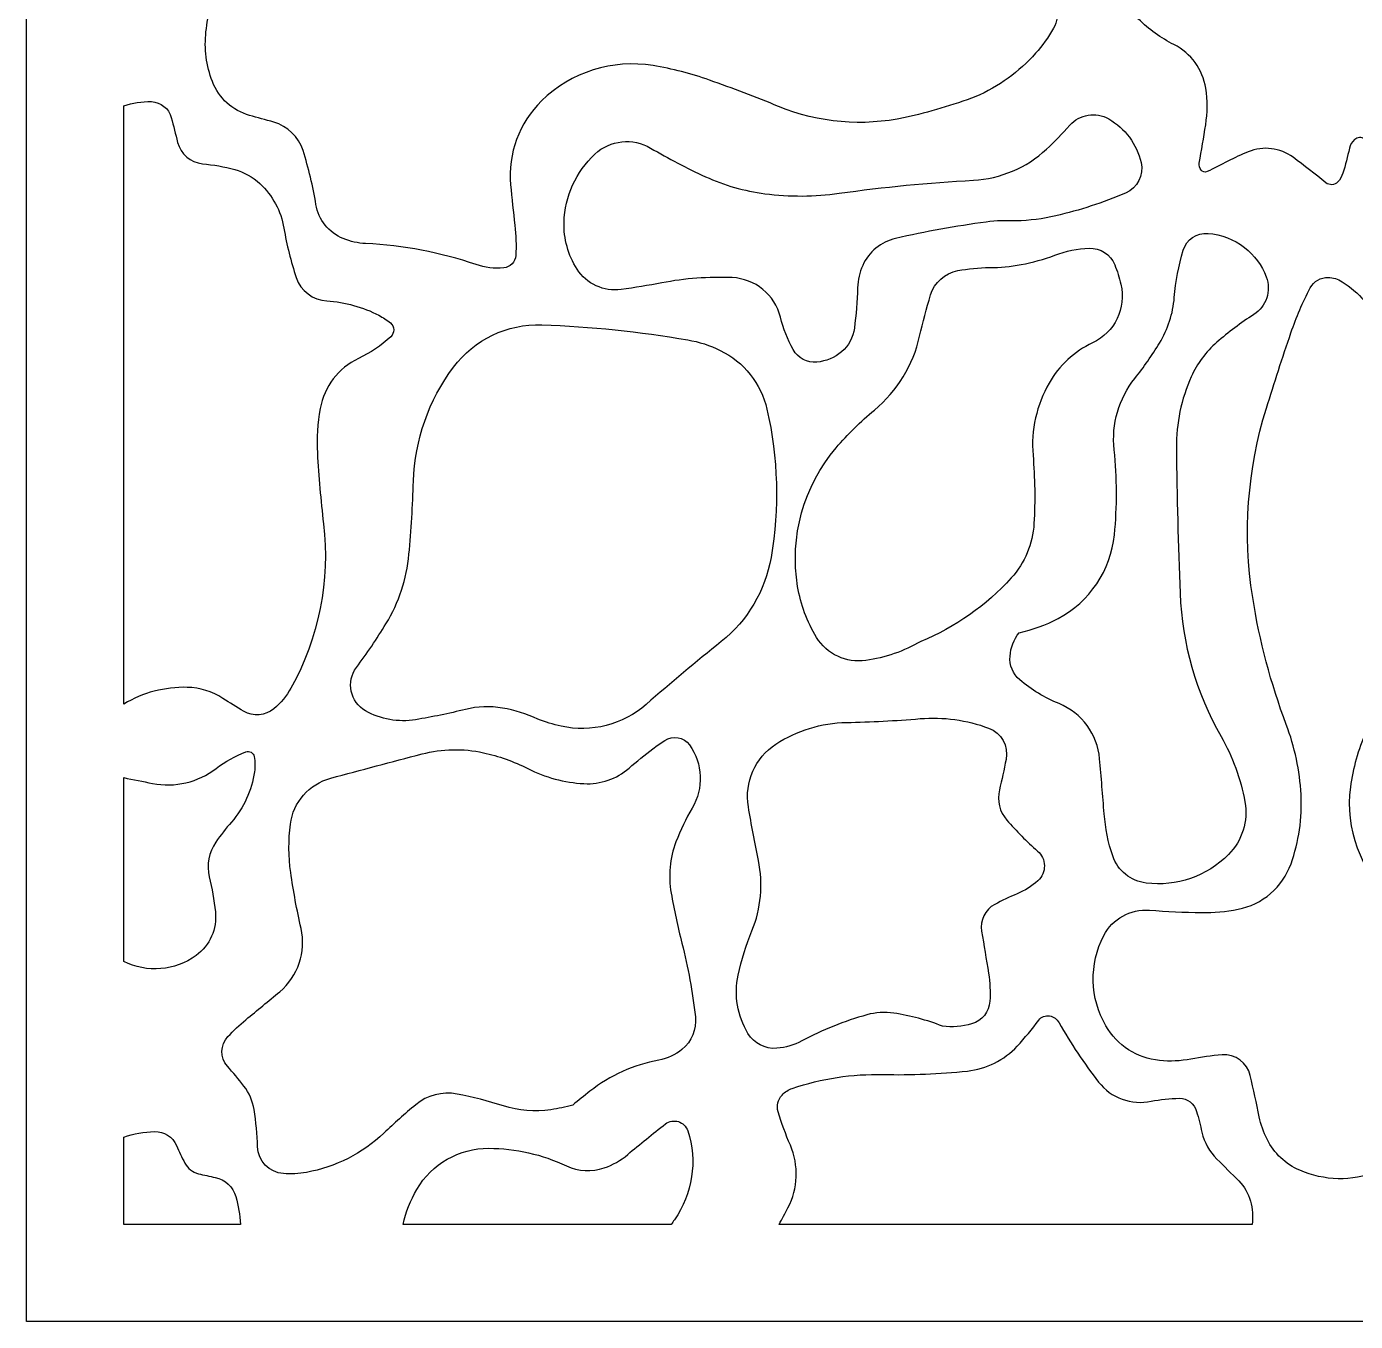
# Model space of a CAD drawing. Header units: centimetres. Extents: x -13.3 to -1.5, y 2.9 to 9.
# Drawn here: x -13.328 to -10.194, y 2.889 to 5.945 of the extents above; entities that cross this region are included whole.
import ezdxf

# ---------------------------------------------------------------- set-up
doc = ezdxf.new("R2010")
doc.units = ezdxf.units.CM
doc.header["$MEASUREMENT"] = 0
doc.layers.add('layer 1', color=7, linetype='Continuous')

msp = doc.modelspace()

# ---------------------------------------------------------------- linework, layer by layer
at = {"layer": 'layer 1', "color": 250}
for points, knots in [([(-1.49953, 2.88948), (-1.49953, 2.88948), (-1.49953, 9.00077), (-1.49953, 9.00077), (-1.49953, 9.00077), (-1.49953, 9.00077), (-13.32779, 9.00077), (-13.32779, 9.00077), (-13.32779, 9.00077), (-13.32779, 9.00077), (-13.32779, 2.88948), (-13.32779, 2.88948), (-13.32779, 2.88948), (-13.32779, 2.88948), (-1.49953, 2.88948), (-1.49953, 2.88948)], [0, 0, 0, 0, 0.2, 0.2, 0.2, 0.2, 0.4, 0.4, 0.4, 0.4, 0.6, 0.6, 0.6, 0.6, 1, 1, 1, 1]), ([(-11.08914, 5.77974), (-11.03516, 5.80316), (-10.98696, 5.83808), (-10.94788, 5.88209), (-10.94788, 5.88209), (-10.9318, 5.90017), (-10.9177, 5.91991), (-10.90582, 5.94099), (-10.90582, 5.94099), (-10.88803, 5.97256), (-10.8944, 6.0122), (-10.92123, 6.03656), (-10.92123, 6.03656), (-10.95981, 6.0716), (-11.00372, 6.10024), (-11.05134, 6.1214), (-11.05134, 6.1214), (-11.10802, 6.14659), (-11.16204, 6.1774), (-11.21258, 6.21336), (-11.21258, 6.21336), (-11.26059, 6.24751), (-11.32104, 6.2591), (-11.37827, 6.24508), (-11.37827, 6.24508), (-11.43305, 6.23168), (-11.48619, 6.21225), (-11.5367, 6.18716), (-11.5367, 6.18716), (-11.54937, 6.18087), (-11.56207, 6.17464), (-11.5748, 6.16847), (-11.5748, 6.16847), (-11.69521, 6.11012), (-11.82954, 6.08638), (-11.96265, 6.09987), (-11.96265, 6.09987), (-12.01087, 6.10476), (-12.05831, 6.11556), (-12.10389, 6.132), (-12.10389, 6.132), (-12.15456, 6.15026), (-12.18655, 6.20045), (-12.18181, 6.2541), (-12.18181, 6.2541), (-12.17696, 6.30855), (-12.17115, 6.36292), (-12.16438, 6.41716), (-12.16438, 6.41716), (-12.1614, 6.44095), (-12.16906, 6.46482), (-12.18532, 6.48243), (-12.18532, 6.48243), (-12.19885, 6.49705), (-12.21703, 6.50651), (-12.23678, 6.50917), (-12.23678, 6.50917), (-12.29128, 6.51653), (-12.34658, 6.50402), (-12.39259, 6.47389), (-12.39259, 6.47389), (-12.41391, 6.45993), (-12.44092, 6.45785), (-12.46413, 6.46835), (-12.46413, 6.46835), (-12.48594, 6.47823), (-12.50723, 6.4892), (-12.52791, 6.50124), (-12.52791, 6.50124), (-12.53936, 6.50789), (-12.55327, 6.50877), (-12.56546, 6.5036), (-12.56546, 6.5036), (-12.57765, 6.49843), (-12.58667, 6.48792), (-12.58985, 6.47506), (-12.58985, 6.47506), (-12.60003, 6.43415), (-12.61123, 6.39348), (-12.62342, 6.35312), (-12.62342, 6.35312), (-12.64157, 6.29306), (-12.68301, 6.24272), (-12.73844, 6.21334), (-12.73844, 6.21334), (-12.80318, 6.17902), (-12.85266, 6.12172), (-12.87715, 6.05267), (-12.87715, 6.05267), (-12.89089, 6.01393), (-12.90012, 5.97375), (-12.90465, 5.9329), (-12.90465, 5.9329), (-12.90908, 5.89304), (-12.90391, 5.85272), (-12.88955, 5.81527), (-12.88955, 5.81527), (-12.87459, 5.77625), (-12.84202, 5.74667), (-12.80174, 5.73555), (-12.80174, 5.73555), (-12.7828, 5.73032), (-12.76388, 5.72499), (-12.74499, 5.71956), (-12.74499, 5.71956), (-12.71215, 5.71013), (-12.68618, 5.68488), (-12.67577, 5.65233), (-12.67577, 5.65233), (-12.66251, 5.61081), (-12.65232, 5.56835), (-12.64529, 5.52533), (-12.64529, 5.52533), (-12.63936, 5.48905), (-12.61499, 5.45852), (-12.58091, 5.44474), (-12.58091, 5.44474), (-12.56407, 5.43792), (-12.54621, 5.43398), (-12.52806, 5.4331), (-12.52806, 5.4331), (-12.43932, 5.4288), (-12.35159, 5.41208), (-12.26748, 5.38346), (-12.26748, 5.38346), (-12.24653, 5.37633), (-12.22433, 5.37366), (-12.20228, 5.37563), (-12.20228, 5.37563), (-12.18701, 5.37699), (-12.17504, 5.38928), (-12.17411, 5.40459), (-12.17411, 5.40459), (-12.17264, 5.42851), (-12.1733, 5.4525), (-12.17609, 5.47631), (-12.17609, 5.47631), (-12.1798, 5.508), (-12.18311, 5.53974), (-12.18602, 5.57152), (-12.18602, 5.57152), (-12.19278, 5.64526), (-12.16595, 5.71816), (-12.11304, 5.76997), (-12.11304, 5.76997), (-12.04366, 5.83791), (-11.94597, 5.86871), (-11.85015, 5.85293), (-11.85015, 5.85293), (-11.80485, 5.84546), (-11.76029, 5.83402), (-11.71699, 5.81874), (-11.71699, 5.81874), (-11.66219, 5.79936), (-11.60786, 5.77863), (-11.55409, 5.75657), (-11.55409, 5.75657), (-11.45952, 5.71778), (-11.35543, 5.70871), (-11.25558, 5.73059), (-11.25558, 5.73059), (-11.199, 5.74299), (-11.14339, 5.75941), (-11.08915, 5.77974), (-11.08915, 5.77974), (-11.08915, 5.77974), (-11.08914, 5.77974), (-11.08914, 5.77974)], [0, 0, 0, 0, 0.0232558, 0.0232558, 0.0232558, 0.0232558, 0.0465116, 0.0465116, 0.0465116, 0.0465116, 0.0697674, 0.0697674, 0.0697674, 0.0697674, 0.0930233, 0.0930233, 0.0930233, 0.0930233, 0.1162791, 0.1162791, 0.1162791, 0.1162791, 0.1395349, 0.1395349, 0.1395349, 0.1395349, 0.1627907, 0.1627907, 0.1627907, 0.1627907, 0.1860465, 0.1860465, 0.1860465, 0.1860465, 0.2093023, 0.2093023, 0.2093023, 0.2093023, 0.2325581, 0.2325581, 0.2325581, 0.2325581, 0.255814, 0.255814, 0.255814, 0.255814, 0.2790698, 0.2790698, 0.2790698, 0.2790698, 0.3023256, 0.3023256, 0.3023256, 0.3023256, 0.3255814, 0.3255814, 0.3255814, 0.3255814, 0.3488372, 0.3488372, 0.3488372, 0.3488372, 0.372093, 0.372093, 0.372093, 0.372093, 0.3953488, 0.3953488, 0.3953488, 0.3953488, 0.4186047, 0.4186047, 0.4186047, 0.4186047, 0.4418605, 0.4418605, 0.4418605, 0.4418605, 0.4651163, 0.4651163, 0.4651163, 0.4651163, 0.4883721, 0.4883721, 0.4883721, 0.4883721, 0.5116279, 0.5116279, 0.5116279, 0.5116279, 0.5348837, 0.5348837, 0.5348837, 0.5348837, 0.5581395, 0.5581395, 0.5581395, 0.5581395, 0.5813953, 0.5813953, 0.5813953, 0.5813953, 0.6046512, 0.6046512, 0.6046512, 0.6046512, 0.627907, 0.627907, 0.627907, 0.627907, 0.6511628, 0.6511628, 0.6511628, 0.6511628, 0.6744186, 0.6744186, 0.6744186, 0.6744186, 0.6976744, 0.6976744, 0.6976744, 0.6976744, 0.7209302, 0.7209302, 0.7209302, 0.7209302, 0.744186, 0.744186, 0.744186, 0.744186, 0.7674419, 0.7674419, 0.7674419, 0.7674419, 0.7906977, 0.7906977, 0.7906977, 0.7906977, 0.8139535, 0.8139535, 0.8139535, 0.8139535, 0.8372093, 0.8372093, 0.8372093, 0.8372093, 0.8604651, 0.8604651, 0.8604651, 0.8604651, 0.8837209, 0.8837209, 0.8837209, 0.8837209, 0.9069767, 0.9069767, 0.9069767, 0.9069767, 0.9302326, 0.9302326, 0.9302326, 0.9302326, 0.9534884, 0.9534884, 0.9534884, 0.9534884, 1, 1, 1, 1]), ([(-9.8036, 5.99027), (-9.80466, 6.00452), (-9.80799, 6.0185), (-9.81348, 6.03169), (-9.81348, 6.03169), (-9.81925, 6.04555), (-9.83128, 6.05582), (-9.84588, 6.05932), (-9.84588, 6.05932), (-9.85731, 6.06206), (-9.86892, 6.06394), (-9.88063, 6.06492), (-9.88063, 6.06492), (-9.90608, 6.06705), (-9.92759, 6.08473), (-9.93464, 6.10929), (-9.93464, 6.10929), (-9.94366, 6.14076), (-9.94733, 6.17354), (-9.9455, 6.20624), (-9.9455, 6.20624), (-9.94416, 6.23014), (-9.94206, 6.254), (-9.9392, 6.27777), (-9.9392, 6.27777), (-9.93459, 6.31633), (-9.9556, 6.35338), (-9.9911, 6.36914), (-9.9911, 6.36914), (-10.01409, 6.37935), (-10.041, 6.37364), (-10.05784, 6.35496), (-10.05784, 6.35496), (-10.06847, 6.34318), (-10.07884, 6.33116), (-10.08896, 6.31894), (-10.08896, 6.31894), (-10.10618, 6.29808), (-10.13707, 6.29513), (-10.15798, 6.31229), (-10.15798, 6.31229), (-10.18617, 6.33545), (-10.21905, 6.35218), (-10.25435, 6.36133), (-10.25435, 6.36133), (-10.26597, 6.36433), (-10.2783, 6.36252), (-10.28855, 6.35629), (-10.28855, 6.35629), (-10.2988, 6.35007), (-10.30609, 6.34002), (-10.30878, 6.32833), (-10.30878, 6.32833), (-10.31187, 6.31498), (-10.3199, 6.30327), (-10.33125, 6.29557), (-10.33125, 6.29557), (-10.34148, 6.28868), (-10.3547, 6.28795), (-10.36563, 6.29369), (-10.36563, 6.29369), (-10.40195, 6.31272), (-10.43869, 6.33093), (-10.47583, 6.34829), (-10.47583, 6.34829), (-10.48764, 6.3538), (-10.50124, 6.35398), (-10.51319, 6.34879), (-10.51319, 6.34879), (-10.52514, 6.34359), (-10.53427, 6.33359), (-10.53829, 6.3212), (-10.53829, 6.3212), (-10.55045, 6.28384), (-10.56002, 6.24569), (-10.56692, 6.20701), (-10.56692, 6.20701), (-10.56867, 6.19718), (-10.57042, 6.18736), (-10.57215, 6.17753), (-10.57215, 6.17753), (-10.58082, 6.12838), (-10.60759, 6.08423), (-10.64714, 6.05378), (-10.64714, 6.05378), (-10.6669, 6.03856), (-10.68605, 6.02256), (-10.70452, 6.0058), (-10.70452, 6.0058), (-10.71055, 6.00033), (-10.71405, 5.99264), (-10.71423, 5.98451), (-10.71423, 5.98451), (-10.7144, 5.97637), (-10.71125, 5.96856), (-10.70546, 5.96284), (-10.70546, 5.96284), (-10.68083, 5.93847), (-10.65253, 5.91813), (-10.62157, 5.90257), (-10.62157, 5.90257), (-10.58139, 5.88237), (-10.55345, 5.84394), (-10.54659, 5.79951), (-10.54659, 5.79951), (-10.54217, 5.77088), (-10.54223, 5.74173), (-10.54675, 5.71311), (-10.54675, 5.71311), (-10.55151, 5.68307), (-10.55653, 5.65307), (-10.56183, 5.62312), (-10.56183, 5.62312), (-10.56287, 5.61723), (-10.5614, 5.61118), (-10.55777, 5.60642), (-10.55777, 5.60642), (-10.55444, 5.60207), (-10.54856, 5.6006), (-10.54358, 5.60288), (-10.54358, 5.60288), (-10.52695, 5.6105), (-10.51054, 5.61861), (-10.49438, 5.62719), (-10.49438, 5.62719), (-10.4787, 5.63551), (-10.46262, 5.64305), (-10.44619, 5.64976), (-10.44619, 5.64976), (-10.41112, 5.6641), (-10.37108, 5.65906), (-10.34062, 5.63654), (-10.34062, 5.63654), (-10.3144, 5.61714), (-10.28863, 5.59714), (-10.26332, 5.57658), (-10.26332, 5.57658), (-10.25494, 5.56978), (-10.24275, 5.57056), (-10.23533, 5.5784), (-10.23533, 5.5784), (-10.22979, 5.58423), (-10.22567, 5.59125), (-10.22328, 5.59893), (-10.22328, 5.59893), (-10.21721, 5.61843), (-10.21202, 5.63818), (-10.2077, 5.65814), (-10.2077, 5.65814), (-10.20598, 5.66606), (-10.20173, 5.67322), (-10.1956, 5.67853), (-10.1956, 5.67853), (-10.1889, 5.68435), (-10.17904, 5.68472), (-10.1719, 5.67945), (-10.1719, 5.67945), (-10.15303, 5.66551), (-10.13556, 5.64975), (-10.11973, 5.63243), (-10.11973, 5.63243), (-10.08306, 5.59233), (-10.02164, 5.58751), (-9.97926, 5.62153), (-9.97926, 5.62153), (-9.95594, 5.64023), (-9.94657, 5.67135), (-9.95573, 5.69981), (-9.95573, 5.69981), (-9.97251, 5.75195), (-9.96716, 5.80874), (-9.94096, 5.85685), (-9.94096, 5.85685), (-9.92624, 5.88388), (-9.89721, 5.89999), (-9.86648, 5.89822), (-9.86648, 5.89822), (-9.8356, 5.89644), (-9.8085, 5.91853), (-9.80409, 5.94915), (-9.80409, 5.94915), (-9.80212, 5.96278), (-9.80196, 5.9766), (-9.8036, 5.99027)], [0, 0, 0, 0, 0.0212766, 0.0212766, 0.0212766, 0.0212766, 0.0425532, 0.0425532, 0.0425532, 0.0425532, 0.0638298, 0.0638298, 0.0638298, 0.0638298, 0.0851064, 0.0851064, 0.0851064, 0.0851064, 0.106383, 0.106383, 0.106383, 0.106383, 0.1276596, 0.1276596, 0.1276596, 0.1276596, 0.1489362, 0.1489362, 0.1489362, 0.1489362, 0.1702128, 0.1702128, 0.1702128, 0.1702128, 0.1914894, 0.1914894, 0.1914894, 0.1914894, 0.212766, 0.212766, 0.212766, 0.212766, 0.2340426, 0.2340426, 0.2340426, 0.2340426, 0.2553191, 0.2553191, 0.2553191, 0.2553191, 0.2765957, 0.2765957, 0.2765957, 0.2765957, 0.2978723, 0.2978723, 0.2978723, 0.2978723, 0.3191489, 0.3191489, 0.3191489, 0.3191489, 0.3404255, 0.3404255, 0.3404255, 0.3404255, 0.3617021, 0.3617021, 0.3617021, 0.3617021, 0.3829787, 0.3829787, 0.3829787, 0.3829787, 0.4042553, 0.4042553, 0.4042553, 0.4042553, 0.4255319, 0.4255319, 0.4255319, 0.4255319, 0.4468085, 0.4468085, 0.4468085, 0.4468085, 0.4680851, 0.4680851, 0.4680851, 0.4680851, 0.4893617, 0.4893617, 0.4893617, 0.4893617, 0.5106383, 0.5106383, 0.5106383, 0.5106383, 0.5319149, 0.5319149, 0.5319149, 0.5319149, 0.5531915, 0.5531915, 0.5531915, 0.5531915, 0.5744681, 0.5744681, 0.5744681, 0.5744681, 0.5957447, 0.5957447, 0.5957447, 0.5957447, 0.6170213, 0.6170213, 0.6170213, 0.6170213, 0.6382979, 0.6382979, 0.6382979, 0.6382979, 0.6595745, 0.6595745, 0.6595745, 0.6595745, 0.6808511, 0.6808511, 0.6808511, 0.6808511, 0.7021277, 0.7021277, 0.7021277, 0.7021277, 0.7234043, 0.7234043, 0.7234043, 0.7234043, 0.7446809, 0.7446809, 0.7446809, 0.7446809, 0.7659574, 0.7659574, 0.7659574, 0.7659574, 0.787234, 0.787234, 0.787234, 0.787234, 0.8085106, 0.8085106, 0.8085106, 0.8085106, 0.8297872, 0.8297872, 0.8297872, 0.8297872, 0.8510638, 0.8510638, 0.8510638, 0.8510638, 0.8723404, 0.8723404, 0.8723404, 0.8723404, 0.893617, 0.893617, 0.893617, 0.893617, 0.9148936, 0.9148936, 0.9148936, 0.9148936, 0.9361702, 0.9361702, 0.9361702, 0.9361702, 0.9574468, 0.9574468, 0.9574468, 0.9574468, 1, 1, 1, 1]), ([(-13.09865, 5.7577), (-13.09865, 5.7577), (-13.09865, 4.34642), (-13.09865, 4.34642), (-13.09865, 4.34642), (-13.05343, 4.37342), (-13.00147, 4.38708), (-12.94881, 4.38582), (-12.94881, 4.38582), (-12.91888, 4.38511), (-12.88972, 4.37607), (-12.86463, 4.35972), (-12.86463, 4.35972), (-12.84857, 4.34926), (-12.83231, 4.33914), (-12.81584, 4.32935), (-12.81584, 4.32935), (-12.79315, 4.31586), (-12.76444, 4.31825), (-12.74432, 4.33534), (-12.74432, 4.33534), (-12.72811, 4.34909), (-12.7145, 4.36564), (-12.70415, 4.38421), (-12.70415, 4.38421), (-12.63834, 4.50218), (-12.61149, 4.63785), (-12.62744, 4.77198), (-12.62744, 4.77198), (-12.63403, 4.82741), (-12.63883, 4.88304), (-12.64182, 4.93877), (-12.64182, 4.93877), (-12.64372, 4.97393), (-12.64152, 5.00921), (-12.63527, 5.04387), (-12.63527, 5.04387), (-12.62596, 5.09546), (-12.59228, 5.13942), (-12.54491, 5.16188), (-12.54491, 5.16188), (-12.51711, 5.17506), (-12.49147, 5.19235), (-12.46885, 5.2132), (-12.46885, 5.2132), (-12.46427, 5.21743), (-12.46173, 5.22343), (-12.4619, 5.22966), (-12.4619, 5.22966), (-12.46206, 5.23589), (-12.46489, 5.24173), (-12.46969, 5.2457), (-12.46969, 5.2457), (-12.47805, 5.25265), (-12.48713, 5.25868), (-12.49677, 5.2637), (-12.49677, 5.2637), (-12.53486, 5.2835), (-12.57667, 5.29507), (-12.61951, 5.29764), (-12.61951, 5.29764), (-12.65255, 5.29962), (-12.6811, 5.32147), (-12.69169, 5.35282), (-12.69169, 5.35282), (-12.7045, 5.39078), (-12.71424, 5.42972), (-12.7208, 5.46924), (-12.7208, 5.46924), (-12.72752, 5.50981), (-12.74759, 5.54696), (-12.77784, 5.57482), (-12.77784, 5.57482), (-12.79464, 5.59031), (-12.8149, 5.60154), (-12.83694, 5.6076), (-12.83694, 5.6076), (-12.86181, 5.6144), (-12.88723, 5.61903), (-12.9129, 5.6214), (-12.9129, 5.6214), (-12.94113, 5.62401), (-12.96462, 5.64423), (-12.97145, 5.67174), (-12.97145, 5.67174), (-12.97629, 5.69127), (-12.98126, 5.71075), (-12.98638, 5.73021), (-12.98638, 5.73021), (-12.99206, 5.7518), (-13.01118, 5.76711), (-13.03349, 5.7679), (-13.03349, 5.7679), (-13.05567, 5.7687), (-13.07778, 5.76523), (-13.09865, 5.7577)], [0, 0, 0, 0, 0.04, 0.04, 0.04, 0.04, 0.08, 0.08, 0.08, 0.08, 0.12, 0.12, 0.12, 0.12, 0.16, 0.16, 0.16, 0.16, 0.2, 0.2, 0.2, 0.2, 0.24, 0.24, 0.24, 0.24, 0.28, 0.28, 0.28, 0.28, 0.32, 0.32, 0.32, 0.32, 0.36, 0.36, 0.36, 0.36, 0.4, 0.4, 0.4, 0.4, 0.44, 0.44, 0.44, 0.44, 0.48, 0.48, 0.48, 0.48, 0.52, 0.52, 0.52, 0.52, 0.56, 0.56, 0.56, 0.56, 0.6, 0.6, 0.6, 0.6, 0.64, 0.64, 0.64, 0.64, 0.68, 0.68, 0.68, 0.68, 0.72, 0.72, 0.72, 0.72, 0.76, 0.76, 0.76, 0.76, 0.8, 0.8, 0.8, 0.8, 0.84, 0.84, 0.84, 0.84, 0.88, 0.88, 0.88, 0.88, 0.92, 0.92, 0.92, 0.92, 1, 1, 1, 1]), ([(-10.99374, 5.48641), (-10.96221, 5.48729), (-10.93086, 5.49134), (-10.90014, 5.4985), (-10.90014, 5.4985), (-10.84394, 5.51159), (-10.78898, 5.52951), (-10.73587, 5.55207), (-10.73587, 5.55207), (-10.70763, 5.56408), (-10.69211, 5.5946), (-10.6991, 5.62448), (-10.6991, 5.62448), (-10.70923, 5.66784), (-10.73686, 5.70503), (-10.77547, 5.72722), (-10.77547, 5.72722), (-10.80581, 5.74465), (-10.84419, 5.73835), (-10.86731, 5.71209), (-10.86731, 5.71209), (-10.88472, 5.69234), (-10.90311, 5.67347), (-10.92239, 5.65555), (-10.92239, 5.65555), (-10.96946, 5.61184), (-11.0304, 5.58601), (-11.09455, 5.58258), (-11.09455, 5.58258), (-11.2005, 5.5769), (-11.30613, 5.5666), (-11.41118, 5.5517), (-11.41118, 5.5517), (-11.46921, 5.54347), (-11.5281, 5.54312), (-11.58622, 5.55068), (-11.58622, 5.55068), (-11.63473, 5.55695), (-11.68203, 5.57049), (-11.7265, 5.59083), (-11.7265, 5.59083), (-11.77076, 5.61108), (-11.81394, 5.63362), (-11.85584, 5.65838), (-11.85584, 5.65838), (-11.89796, 5.68324), (-11.95135, 5.67752), (-11.98718, 5.64423), (-11.98718, 5.64423), (-12.03205, 5.60257), (-12.05831, 5.5447), (-12.0601, 5.4835), (-12.0601, 5.4835), (-12.06124, 5.44437), (-12.05057, 5.40582), (-12.02948, 5.37283), (-12.02948, 5.37283), (-12.00709, 5.33784), (-11.96649, 5.31899), (-11.92531, 5.32453), (-11.92531, 5.32453), (-11.8932, 5.32885), (-11.86123, 5.33409), (-11.82942, 5.34025), (-11.82942, 5.34025), (-11.77491, 5.35082), (-11.71933, 5.35499), (-11.66385, 5.35266), (-11.66385, 5.35266), (-11.60931, 5.35039), (-11.56283, 5.31226), (-11.54985, 5.25924), (-11.54985, 5.25924), (-11.54331, 5.23249), (-11.5332, 5.20673), (-11.51979, 5.18267), (-11.51979, 5.18267), (-11.50861, 5.1626), (-11.48665, 5.15103), (-11.46377, 5.1532), (-11.46377, 5.1532), (-11.44226, 5.15523), (-11.42191, 5.16383), (-11.40547, 5.17786), (-11.40547, 5.17786), (-11.38896, 5.19195), (-11.37825, 5.21163), (-11.37541, 5.23314), (-11.37541, 5.23314), (-11.37121, 5.26492), (-11.36862, 5.29689), (-11.36765, 5.32894), (-11.36765, 5.32894), (-11.36711, 5.34712), (-11.363, 5.36502), (-11.35558, 5.38163), (-11.35558, 5.38163), (-11.34126, 5.41374), (-11.31262, 5.43726), (-11.27835, 5.44509), (-11.27835, 5.44509), (-11.20764, 5.46126), (-11.13622, 5.47418), (-11.06433, 5.48383), (-11.06433, 5.48383), (-11.04094, 5.48696), (-11.0173, 5.48783), (-10.99374, 5.48641)], [0, 0, 0, 0, 0.0357143, 0.0357143, 0.0357143, 0.0357143, 0.0714286, 0.0714286, 0.0714286, 0.0714286, 0.1071429, 0.1071429, 0.1071429, 0.1071429, 0.1428571, 0.1428571, 0.1428571, 0.1428571, 0.1785714, 0.1785714, 0.1785714, 0.1785714, 0.2142857, 0.2142857, 0.2142857, 0.2142857, 0.25, 0.25, 0.25, 0.25, 0.2857143, 0.2857143, 0.2857143, 0.2857143, 0.3214286, 0.3214286, 0.3214286, 0.3214286, 0.3571429, 0.3571429, 0.3571429, 0.3571429, 0.3928571, 0.3928571, 0.3928571, 0.3928571, 0.4285714, 0.4285714, 0.4285714, 0.4285714, 0.4642857, 0.4642857, 0.4642857, 0.4642857, 0.5, 0.5, 0.5, 0.5, 0.5357143, 0.5357143, 0.5357143, 0.5357143, 0.5714286, 0.5714286, 0.5714286, 0.5714286, 0.6071429, 0.6071429, 0.6071429, 0.6071429, 0.6428571, 0.6428571, 0.6428571, 0.6428571, 0.6785714, 0.6785714, 0.6785714, 0.6785714, 0.7142857, 0.7142857, 0.7142857, 0.7142857, 0.75, 0.75, 0.75, 0.75, 0.7857143, 0.7857143, 0.7857143, 0.7857143, 0.8214286, 0.8214286, 0.8214286, 0.8214286, 0.8571429, 0.8571429, 0.8571429, 0.8571429, 0.8928571, 0.8928571, 0.8928571, 0.8928571, 0.9285714, 0.9285714, 0.9285714, 0.9285714, 1, 1, 1, 1]), ([(-10.98682, 4.51483), (-10.99916, 4.49866), (-11.00661, 4.4793), (-11.00829, 4.45903), (-11.00829, 4.45903), (-11.01003, 4.438), (-11.00153, 4.41744), (-10.98545, 4.40378), (-10.98545, 4.40378), (-10.95768, 4.38017), (-10.92635, 4.36113), (-10.89261, 4.34734), (-10.89261, 4.34734), (-10.83884, 4.32539), (-10.80185, 4.27514), (-10.79681, 4.21728), (-10.79681, 4.21728), (-10.79304, 4.1739), (-10.78948, 4.1305), (-10.78614, 4.08709), (-10.78614, 4.08709), (-10.78355, 4.05331), (-10.77676, 4.01999), (-10.76594, 3.98789), (-10.76594, 3.98789), (-10.75424, 3.95324), (-10.72375, 3.92838), (-10.68745, 3.92395), (-10.68745, 3.92395), (-10.61567, 3.91518), (-10.5439, 3.94002), (-10.49295, 3.99134), (-10.49295, 3.99134), (-10.46054, 4.02398), (-10.44612, 4.07035), (-10.45434, 4.11561), (-10.45434, 4.11561), (-10.4642, 4.16987), (-10.48318, 4.22205), (-10.5105, 4.26996), (-10.5105, 4.26996), (-10.56938, 4.37319), (-10.60253, 4.48912), (-10.60716, 4.60786), (-10.60716, 4.60786), (-10.61161, 4.72213), (-10.61448, 4.83645), (-10.61578, 4.95079), (-10.61578, 4.95079), (-10.61644, 5.00863), (-10.60448, 5.06594), (-10.58074, 5.1187), (-10.58074, 5.1187), (-10.56675, 5.1498), (-10.54623, 5.17753), (-10.52058, 5.20001), (-10.52058, 5.20001), (-10.4932, 5.22402), (-10.46403, 5.24594), (-10.43335, 5.26555), (-10.43335, 5.26555), (-10.4037, 5.28451), (-10.39137, 5.3216), (-10.40381, 5.35452), (-10.40381, 5.35452), (-10.41413, 5.38186), (-10.43181, 5.4058), (-10.45489, 5.42371), (-10.45489, 5.42371), (-10.4798, 5.44307), (-10.50982, 5.45471), (-10.54128, 5.45716), (-10.54128, 5.45716), (-10.56773, 5.45921), (-10.59202, 5.44262), (-10.59968, 5.41721), (-10.59968, 5.41721), (-10.61063, 5.381), (-10.61768, 5.34372), (-10.62073, 5.30601), (-10.62073, 5.30601), (-10.62381, 5.2679), (-10.63575, 5.23102), (-10.65561, 5.19835), (-10.65561, 5.19835), (-10.67325, 5.16932), (-10.69268, 5.14142), (-10.71381, 5.11482), (-10.71381, 5.11482), (-10.75155, 5.06727), (-10.76909, 5.00683), (-10.76264, 4.94647), (-10.76264, 4.94647), (-10.75551, 4.8798), (-10.75531, 4.81256), (-10.76202, 4.74584), (-10.76202, 4.74584), (-10.77045, 4.66194), (-10.8204, 4.58778), (-10.89494, 4.54835), (-10.89494, 4.54835), (-10.92389, 4.53303), (-10.95481, 4.52175), (-10.98682, 4.51483)], [0, 0, 0, 0, 0.037037, 0.037037, 0.037037, 0.037037, 0.0740741, 0.0740741, 0.0740741, 0.0740741, 0.1111111, 0.1111111, 0.1111111, 0.1111111, 0.1481481, 0.1481481, 0.1481481, 0.1481481, 0.1851852, 0.1851852, 0.1851852, 0.1851852, 0.2222222, 0.2222222, 0.2222222, 0.2222222, 0.2592593, 0.2592593, 0.2592593, 0.2592593, 0.2962963, 0.2962963, 0.2962963, 0.2962963, 0.3333333, 0.3333333, 0.3333333, 0.3333333, 0.3703704, 0.3703704, 0.3703704, 0.3703704, 0.4074074, 0.4074074, 0.4074074, 0.4074074, 0.4444444, 0.4444444, 0.4444444, 0.4444444, 0.4814815, 0.4814815, 0.4814815, 0.4814815, 0.5185185, 0.5185185, 0.5185185, 0.5185185, 0.5555556, 0.5555556, 0.5555556, 0.5555556, 0.5925926, 0.5925926, 0.5925926, 0.5925926, 0.6296296, 0.6296296, 0.6296296, 0.6296296, 0.6666667, 0.6666667, 0.6666667, 0.6666667, 0.7037037, 0.7037037, 0.7037037, 0.7037037, 0.7407407, 0.7407407, 0.7407407, 0.7407407, 0.7777778, 0.7777778, 0.7777778, 0.7777778, 0.8148148, 0.8148148, 0.8148148, 0.8148148, 0.8518519, 0.8518519, 0.8518519, 0.8518519, 0.8888889, 0.8888889, 0.8888889, 0.8888889, 0.9259259, 0.9259259, 0.9259259, 0.9259259, 1, 1, 1, 1]), ([(-11.21854, 4.49405), (-11.13733, 4.5277), (-11.06458, 4.57886), (-11.00548, 4.64393), (-11.00548, 4.64393), (-10.97333, 4.67933), (-10.95435, 4.72468), (-10.95174, 4.77242), (-10.95174, 4.77242), (-10.9488, 4.8261), (-10.94955, 4.87992), (-10.954, 4.9335), (-10.954, 4.9335), (-10.95893, 4.99286), (-10.94566, 5.05234), (-10.91601, 5.10399), (-10.91601, 5.10399), (-10.89231, 5.14527), (-10.85653, 5.17833), (-10.81352, 5.19871), (-10.81352, 5.19871), (-10.76152, 5.22338), (-10.73375, 5.28087), (-10.74685, 5.33692), (-10.74685, 5.33692), (-10.75053, 5.35269), (-10.7554, 5.36816), (-10.76141, 5.3832), (-10.76141, 5.3832), (-10.77117, 5.40763), (-10.79525, 5.42322), (-10.82154, 5.42212), (-10.82154, 5.42212), (-10.84925, 5.42095), (-10.87659, 5.41539), (-10.90255, 5.40561), (-10.90255, 5.40561), (-10.92839, 5.39588), (-10.95504, 5.38846), (-10.98218, 5.38342), (-10.98218, 5.38342), (-11.00681, 5.37886), (-11.03181, 5.37649), (-11.05685, 5.37635), (-11.05685, 5.37635), (-11.08191, 5.3762), (-11.10689, 5.37378), (-11.1315, 5.36909), (-11.1315, 5.36909), (-11.16184, 5.36332), (-11.18649, 5.34132), (-11.19561, 5.31182), (-11.19561, 5.31182), (-11.20555, 5.27973), (-11.21417, 5.24725), (-11.22147, 5.21446), (-11.22147, 5.21446), (-11.23666, 5.1462), (-11.27416, 5.0849), (-11.32801, 5.04028), (-11.32801, 5.04028), (-11.36073, 5.01316), (-11.39104, 4.98326), (-11.41859, 4.9509), (-11.41859, 4.9509), (-11.49518, 4.86041), (-11.52829, 4.74102), (-11.50915, 4.62402), (-11.50915, 4.62402), (-11.50218, 4.58142), (-11.48701, 4.54059), (-11.46449, 4.50376), (-11.46449, 4.50376), (-11.44014, 4.46398), (-11.3945, 4.44253), (-11.34835, 4.44923), (-11.34835, 4.44923), (-11.30264, 4.45586), (-11.25861, 4.47106), (-11.21854, 4.49405)], [0, 0, 0, 0, 0.047619, 0.047619, 0.047619, 0.047619, 0.0952381, 0.0952381, 0.0952381, 0.0952381, 0.1428571, 0.1428571, 0.1428571, 0.1428571, 0.1904762, 0.1904762, 0.1904762, 0.1904762, 0.2380952, 0.2380952, 0.2380952, 0.2380952, 0.2857143, 0.2857143, 0.2857143, 0.2857143, 0.3333333, 0.3333333, 0.3333333, 0.3333333, 0.3809524, 0.3809524, 0.3809524, 0.3809524, 0.4285714, 0.4285714, 0.4285714, 0.4285714, 0.4761905, 0.4761905, 0.4761905, 0.4761905, 0.5238095, 0.5238095, 0.5238095, 0.5238095, 0.5714286, 0.5714286, 0.5714286, 0.5714286, 0.6190476, 0.6190476, 0.6190476, 0.6190476, 0.6666667, 0.6666667, 0.6666667, 0.6666667, 0.7142857, 0.7142857, 0.7142857, 0.7142857, 0.7619048, 0.7619048, 0.7619048, 0.7619048, 0.8095238, 0.8095238, 0.8095238, 0.8095238, 0.8571429, 0.8571429, 0.8571429, 0.8571429, 0.9047619, 0.9047619, 0.9047619, 0.9047619, 1, 1, 1, 1]), ([(-9.77848, 3.53929), (-9.74873, 3.55939), (-9.72332, 3.58522), (-9.70372, 3.61529), (-9.70372, 3.61529), (-9.68422, 3.6452), (-9.6688, 3.67756), (-9.65785, 3.71153), (-9.65785, 3.71153), (-9.64443, 3.7532), (-9.65477, 3.79883), (-9.68487, 3.83061), (-9.68487, 3.83061), (-9.7157, 3.86315), (-9.76362, 3.87277), (-9.80459, 3.85458), (-9.80459, 3.85458), (-9.81813, 3.84859), (-9.83183, 3.84297), (-9.84569, 3.83775), (-9.84569, 3.83775), (-9.93573, 3.80382), (-10.03727, 3.82308), (-10.10872, 3.88753), (-10.10872, 3.88753), (-10.18223, 3.95381), (-10.21837, 4.05215), (-10.20535, 4.15028), (-10.20535, 4.15028), (-10.1994, 4.19502), (-10.18702, 4.23868), (-10.16858, 4.27987), (-10.16858, 4.27987), (-10.14716, 4.32775), (-10.12246, 4.3741), (-10.09466, 4.41858), (-10.09466, 4.41858), (-10.03351, 4.51645), (-10.01377, 4.63453), (-10.03983, 4.74697), (-10.03983, 4.74697), (-10.05528, 4.81367), (-10.0678, 4.88102), (-10.07735, 4.94882), (-10.07735, 4.94882), (-10.0843, 4.99802), (-10.08994, 5.04739), (-10.09427, 5.09689), (-10.09427, 5.09689), (-10.09864, 5.14679), (-10.11212, 5.19546), (-10.13405, 5.24051), (-10.13405, 5.24051), (-10.1544, 5.2823), (-10.18577, 5.31773), (-10.22481, 5.34297), (-10.22481, 5.34297), (-10.23472, 5.34938), (-10.24621, 5.35291), (-10.258, 5.35317), (-10.258, 5.35317), (-10.27553, 5.35356), (-10.29176, 5.34402), (-10.29995, 5.32852), (-10.29995, 5.32852), (-10.3179, 5.29452), (-10.33315, 5.25917), (-10.34557, 5.22278), (-10.34557, 5.22278), (-10.36573, 5.16361), (-10.38507, 5.10417), (-10.40361, 5.04448), (-10.40361, 5.04448), (-10.44845, 4.90007), (-10.45952, 4.74736), (-10.43592, 4.598), (-10.43592, 4.598), (-10.41975, 4.4956), (-10.3932, 4.39512), (-10.35667, 4.29809), (-10.35667, 4.29809), (-10.3367, 4.24504), (-10.32495, 4.18923), (-10.32182, 4.13264), (-10.32182, 4.13264), (-10.3188, 4.07723), (-10.32687, 4.02176), (-10.34552, 3.9695), (-10.34552, 3.9695), (-10.36526, 3.91413), (-10.41282, 3.87327), (-10.47053, 3.86203), (-10.47053, 3.86203), (-10.49881, 3.85653), (-10.5276, 3.85398), (-10.55641, 3.85443), (-10.55641, 3.85443), (-10.5975, 3.85505), (-10.63857, 3.85692), (-10.67955, 3.86002), (-10.67955, 3.86002), (-10.72425, 3.8634), (-10.76661, 3.83977), (-10.78717, 3.79993), (-10.78717, 3.79993), (-10.82193, 3.73263), (-10.82002, 3.65233), (-10.78205, 3.58679), (-10.78205, 3.58679), (-10.75542, 3.54083), (-10.70841, 3.51047), (-10.65556, 3.50517), (-10.65556, 3.50517), (-10.63087, 3.50271), (-10.60595, 3.50385), (-10.58158, 3.50855), (-10.58158, 3.50855), (-10.55732, 3.51323), (-10.53282, 3.51655), (-10.50819, 3.51849), (-10.50819, 3.51849), (-10.47693, 3.52097), (-10.44856, 3.5001), (-10.44154, 3.46954), (-10.44154, 3.46954), (-10.43414, 3.4372), (-10.42709, 3.40479), (-10.4204, 3.37229), (-10.4204, 3.37229), (-10.41661, 3.35389), (-10.41043, 3.33607), (-10.40202, 3.31927), (-10.40202, 3.31927), (-10.38566, 3.28656), (-10.35835, 3.26067), (-10.32481, 3.2461), (-10.32481, 3.2461), (-10.26714, 3.22104), (-10.20198, 3.21969), (-10.14333, 3.24235), (-10.14333, 3.24235), (-10.08769, 3.26385), (-10.04936, 3.31535), (-10.04481, 3.37484), (-10.04481, 3.37484), (-10.04155, 3.41721), (-10.03361, 3.4591), (-10.02113, 3.49972), (-10.02113, 3.49972), (-10.01309, 3.52595), (-9.9872, 3.54251), (-9.96001, 3.53886), (-9.96001, 3.53886), (-9.92554, 3.53422), (-9.89105, 3.52991), (-9.8565, 3.52591), (-9.8565, 3.52591), (-9.84316, 3.52436), (-9.82968, 3.52434), (-9.81634, 3.52586), (-9.81634, 3.52586), (-9.80286, 3.52739), (-9.78991, 3.53195), (-9.77845, 3.5392), (-9.77845, 3.5392), (-9.77845, 3.5392), (-9.77848, 3.53929), (-9.77848, 3.53929)], [0, 0, 0, 0, 0.0232558, 0.0232558, 0.0232558, 0.0232558, 0.0465116, 0.0465116, 0.0465116, 0.0465116, 0.0697674, 0.0697674, 0.0697674, 0.0697674, 0.0930233, 0.0930233, 0.0930233, 0.0930233, 0.1162791, 0.1162791, 0.1162791, 0.1162791, 0.1395349, 0.1395349, 0.1395349, 0.1395349, 0.1627907, 0.1627907, 0.1627907, 0.1627907, 0.1860465, 0.1860465, 0.1860465, 0.1860465, 0.2093023, 0.2093023, 0.2093023, 0.2093023, 0.2325581, 0.2325581, 0.2325581, 0.2325581, 0.255814, 0.255814, 0.255814, 0.255814, 0.2790698, 0.2790698, 0.2790698, 0.2790698, 0.3023256, 0.3023256, 0.3023256, 0.3023256, 0.3255814, 0.3255814, 0.3255814, 0.3255814, 0.3488372, 0.3488372, 0.3488372, 0.3488372, 0.372093, 0.372093, 0.372093, 0.372093, 0.3953488, 0.3953488, 0.3953488, 0.3953488, 0.4186047, 0.4186047, 0.4186047, 0.4186047, 0.4418605, 0.4418605, 0.4418605, 0.4418605, 0.4651163, 0.4651163, 0.4651163, 0.4651163, 0.4883721, 0.4883721, 0.4883721, 0.4883721, 0.5116279, 0.5116279, 0.5116279, 0.5116279, 0.5348837, 0.5348837, 0.5348837, 0.5348837, 0.5581395, 0.5581395, 0.5581395, 0.5581395, 0.5813953, 0.5813953, 0.5813953, 0.5813953, 0.6046512, 0.6046512, 0.6046512, 0.6046512, 0.627907, 0.627907, 0.627907, 0.627907, 0.6511628, 0.6511628, 0.6511628, 0.6511628, 0.6744186, 0.6744186, 0.6744186, 0.6744186, 0.6976744, 0.6976744, 0.6976744, 0.6976744, 0.7209302, 0.7209302, 0.7209302, 0.7209302, 0.744186, 0.744186, 0.744186, 0.744186, 0.7674419, 0.7674419, 0.7674419, 0.7674419, 0.7906977, 0.7906977, 0.7906977, 0.7906977, 0.8139535, 0.8139535, 0.8139535, 0.8139535, 0.8372093, 0.8372093, 0.8372093, 0.8372093, 0.8604651, 0.8604651, 0.8604651, 0.8604651, 0.8837209, 0.8837209, 0.8837209, 0.8837209, 0.9069767, 0.9069767, 0.9069767, 0.9069767, 0.9302326, 0.9302326, 0.9302326, 0.9302326, 0.9534884, 0.9534884, 0.9534884, 0.9534884, 1, 1, 1, 1]), ([(-12.12219, 4.31084), (-12.10428, 4.30382), (-12.08585, 4.29822), (-12.06706, 4.29409), (-12.06706, 4.29409), (-11.99566, 4.27838), (-11.9211, 4.29751), (-11.86611, 4.34568), (-11.86611, 4.34568), (-11.80825, 4.39635), (-11.74927, 4.44575), (-11.68923, 4.49381), (-11.68923, 4.49381), (-11.62717, 4.5435), (-11.58545, 4.61415), (-11.57196, 4.6925), (-11.57196, 4.6925), (-11.55197, 4.80851), (-11.55523, 4.9273), (-11.58157, 5.04204), (-11.58157, 5.04204), (-11.59548, 5.10263), (-11.63598, 5.15368), (-11.69184, 5.18097), (-11.69184, 5.18097), (-11.71604, 5.1928), (-11.74177, 5.20112), (-11.7683, 5.20572), (-11.7683, 5.20572), (-11.88209, 5.2254), (-11.99709, 5.23725), (-12.1125, 5.24117), (-12.1125, 5.24117), (-12.19412, 5.24394), (-12.27188, 5.20673), (-12.32086, 5.14139), (-12.32086, 5.14139), (-12.37928, 5.06347), (-12.41224, 4.96948), (-12.41525, 4.87213), (-12.41525, 4.87213), (-12.41703, 4.8146), (-12.42056, 4.75713), (-12.42582, 4.69981), (-12.42582, 4.69981), (-12.43115, 4.64176), (-12.44971, 4.58568), (-12.48006, 4.53591), (-12.48006, 4.53591), (-12.50176, 4.50033), (-12.52508, 4.46576), (-12.54993, 4.4323), (-12.54993, 4.4323), (-12.56179, 4.4163), (-12.56622, 4.39599), (-12.5621, 4.3765), (-12.5621, 4.3765), (-12.55797, 4.35702), (-12.54578, 4.3403), (-12.52845, 4.33048), (-12.52845, 4.33048), (-12.4926, 4.31013), (-12.45087, 4.3027), (-12.4102, 4.30943), (-12.4102, 4.30943), (-12.37068, 4.31596), (-12.33144, 4.32406), (-12.29257, 4.33373), (-12.29257, 4.33373), (-12.26405, 4.34082), (-12.23437, 4.34195), (-12.2054, 4.33706), (-12.2054, 4.33706), (-12.17659, 4.33218), (-12.14859, 4.32336), (-12.12219, 4.31084)], [0, 0, 0, 0, 0.05, 0.05, 0.05, 0.05, 0.1, 0.1, 0.1, 0.1, 0.15, 0.15, 0.15, 0.15, 0.2, 0.2, 0.2, 0.2, 0.25, 0.25, 0.25, 0.25, 0.3, 0.3, 0.3, 0.3, 0.35, 0.35, 0.35, 0.35, 0.4, 0.4, 0.4, 0.4, 0.45, 0.45, 0.45, 0.45, 0.5, 0.5, 0.5, 0.5, 0.55, 0.55, 0.55, 0.55, 0.6, 0.6, 0.6, 0.6, 0.65, 0.65, 0.65, 0.65, 0.7, 0.7, 0.7, 0.7, 0.75, 0.75, 0.75, 0.75, 0.8, 0.8, 0.8, 0.8, 0.85, 0.85, 0.85, 0.85, 0.9, 0.9, 0.9, 0.9, 1, 1, 1, 1]), ([(-11.1673, 3.58613), (-11.14431, 3.58322), (-11.12097, 3.58505), (-11.09872, 3.59152), (-11.09872, 3.59152), (-11.07448, 3.59857), (-11.05729, 3.62004), (-11.05574, 3.64524), (-11.05574, 3.64524), (-11.05439, 3.66721), (-11.05545, 3.68926), (-11.05892, 3.711), (-11.05892, 3.711), (-11.06421, 3.74417), (-11.06963, 3.77733), (-11.07518, 3.81046), (-11.07518, 3.81046), (-11.07944, 3.83587), (-11.06704, 3.8612), (-11.04437, 3.87344), (-11.04437, 3.87344), (-11.02728, 3.88267), (-11.00971, 3.89102), (-10.99175, 3.89842), (-10.99175, 3.89842), (-10.97366, 3.90589), (-10.95701, 3.91642), (-10.94252, 3.92956), (-10.94252, 3.92956), (-10.9326, 3.93856), (-10.92701, 3.95137), (-10.92713, 3.96476), (-10.92713, 3.96476), (-10.92725, 3.97814), (-10.93303, 3.9908), (-10.9431, 3.99961), (-10.9431, 3.99961), (-10.9689, 4.02222), (-10.99317, 4.04651), (-11.01574, 4.07234), (-11.01574, 4.07234), (-11.03282, 4.09189), (-11.03936, 4.11854), (-11.03328, 4.14379), (-11.03328, 4.14379), (-11.02752, 4.16763), (-11.02228, 4.19159), (-11.01754, 4.21565), (-11.01754, 4.21565), (-11.01138, 4.24703), (-11.02875, 4.27824), (-11.05869, 4.28948), (-11.05869, 4.28948), (-11.11029, 4.30886), (-11.16552, 4.31653), (-11.22045, 4.31194), (-11.22045, 4.31194), (-11.27823, 4.30711), (-11.33615, 4.30411), (-11.39413, 4.30292), (-11.39413, 4.30292), (-11.45323, 4.30171), (-11.51079, 4.28401), (-11.56035, 4.25179), (-11.56035, 4.25179), (-11.60945, 4.21985), (-11.63498, 4.16194), (-11.62536, 4.10417), (-11.62536, 4.10417), (-11.6183, 4.06171), (-11.61039, 4.0194), (-11.60162, 3.97726), (-11.60162, 3.97726), (-11.59005, 3.92171), (-11.59542, 3.86394), (-11.617, 3.81146), (-11.617, 3.81146), (-11.63091, 3.77765), (-11.64176, 3.74267), (-11.64943, 3.70692), (-11.64943, 3.70692), (-11.65955, 3.65967), (-11.65128, 3.61036), (-11.62628, 3.56901), (-11.62628, 3.56901), (-11.61201, 3.54542), (-11.58571, 3.53187), (-11.55821, 3.53397), (-11.55821, 3.53397), (-11.53748, 3.53555), (-11.51732, 3.54146), (-11.49901, 3.55133), (-11.49901, 3.55133), (-11.45036, 3.57756), (-11.39892, 3.59827), (-11.34566, 3.61306), (-11.34566, 3.61306), (-11.32507, 3.61878), (-11.3035, 3.62011), (-11.28236, 3.61694), (-11.28236, 3.61694), (-11.24297, 3.61104), (-11.20437, 3.6007), (-11.1673, 3.58613)], [0, 0, 0, 0, 0.037037, 0.037037, 0.037037, 0.037037, 0.0740741, 0.0740741, 0.0740741, 0.0740741, 0.1111111, 0.1111111, 0.1111111, 0.1111111, 0.1481481, 0.1481481, 0.1481481, 0.1481481, 0.1851852, 0.1851852, 0.1851852, 0.1851852, 0.2222222, 0.2222222, 0.2222222, 0.2222222, 0.2592593, 0.2592593, 0.2592593, 0.2592593, 0.2962963, 0.2962963, 0.2962963, 0.2962963, 0.3333333, 0.3333333, 0.3333333, 0.3333333, 0.3703704, 0.3703704, 0.3703704, 0.3703704, 0.4074074, 0.4074074, 0.4074074, 0.4074074, 0.4444444, 0.4444444, 0.4444444, 0.4444444, 0.4814815, 0.4814815, 0.4814815, 0.4814815, 0.5185185, 0.5185185, 0.5185185, 0.5185185, 0.5555556, 0.5555556, 0.5555556, 0.5555556, 0.5925926, 0.5925926, 0.5925926, 0.5925926, 0.6296296, 0.6296296, 0.6296296, 0.6296296, 0.6666667, 0.6666667, 0.6666667, 0.6666667, 0.7037037, 0.7037037, 0.7037037, 0.7037037, 0.7407407, 0.7407407, 0.7407407, 0.7407407, 0.7777778, 0.7777778, 0.7777778, 0.7777778, 0.8148148, 0.8148148, 0.8148148, 0.8148148, 0.8518519, 0.8518519, 0.8518519, 0.8518519, 0.8888889, 0.8888889, 0.8888889, 0.8888889, 0.9259259, 0.9259259, 0.9259259, 0.9259259, 1, 1, 1, 1]), ([(-12.03953, 3.40008), (-12.02618, 3.41111), (-12.01269, 3.42197), (-11.99907, 3.43266), (-11.99907, 3.43266), (-11.95166, 3.46986), (-11.89592, 3.49504), (-11.83667, 3.50603), (-11.83667, 3.50603), (-11.81664, 3.50974), (-11.79787, 3.51842), (-11.78205, 3.53126), (-11.78205, 3.53126), (-11.75907, 3.54988), (-11.74715, 3.57889), (-11.75043, 3.60829), (-11.75043, 3.60829), (-11.75695, 3.66684), (-11.76752, 3.72487), (-11.78205, 3.78196), (-11.78205, 3.78196), (-11.79202, 3.82114), (-11.80052, 3.86068), (-11.80753, 3.90049), (-11.80753, 3.90049), (-11.81467, 3.94102), (-11.81073, 3.98273), (-11.79614, 4.0212), (-11.79614, 4.0212), (-11.78569, 4.04877), (-11.77287, 4.07541), (-11.75786, 4.10078), (-11.75786, 4.10078), (-11.73031, 4.14735), (-11.73278, 4.20572), (-11.7642, 4.24976), (-11.7642, 4.24976), (-11.77761, 4.26854), (-11.80343, 4.27335), (-11.82267, 4.26062), (-11.82267, 4.26062), (-11.83219, 4.25432), (-11.8415, 4.24772), (-11.85059, 4.24082), (-11.85059, 4.24082), (-11.86987, 4.22621), (-11.88864, 4.21095), (-11.90689, 4.19507), (-11.90689, 4.19507), (-11.9362, 4.16957), (-11.97431, 4.15649), (-12.01309, 4.15858), (-12.01309, 4.15858), (-12.05929, 4.16108), (-12.10448, 4.17322), (-12.14571, 4.1942), (-12.14571, 4.1942), (-12.1789, 4.21108), (-12.2141, 4.22365), (-12.25047, 4.23159), (-12.25047, 4.23159), (-12.29823, 4.24202), (-12.34776, 4.24101), (-12.39506, 4.22863), (-12.39506, 4.22863), (-12.46695, 4.20984), (-12.53877, 4.1908), (-12.61052, 4.17151), (-12.61052, 4.17151), (-12.66134, 4.15784), (-12.69886, 4.11492), (-12.70554, 4.06272), (-12.70554, 4.06272), (-12.71038, 4.025), (-12.71013, 3.98681), (-12.70478, 3.94916), (-12.70478, 3.94916), (-12.69848, 3.90476), (-12.69034, 3.86064), (-12.68037, 3.81692), (-12.68037, 3.81692), (-12.66775, 3.76166), (-12.68727, 3.70395), (-12.73079, 3.66764), (-12.73079, 3.66764), (-12.75732, 3.64551), (-12.78392, 3.62346), (-12.81057, 3.60148), (-12.81057, 3.60148), (-12.82554, 3.58914), (-12.83968, 3.57584), (-12.8529, 3.56165), (-12.8529, 3.56165), (-12.87111, 3.54209), (-12.87164, 3.51197), (-12.85407, 3.49183), (-12.85407, 3.49183), (-12.84078, 3.47658), (-12.82789, 3.46098), (-12.81541, 3.44506), (-12.81541, 3.44506), (-12.80273, 3.42888), (-12.79441, 3.4097), (-12.79127, 3.38939), (-12.79127, 3.38939), (-12.78677, 3.36037), (-12.78402, 3.3311), (-12.78302, 3.30175), (-12.78302, 3.30175), (-12.78186, 3.2681), (-12.7556, 3.24073), (-12.72202, 3.23827), (-12.72202, 3.23827), (-12.7039, 3.23693), (-12.6857, 3.23791), (-12.66782, 3.24116), (-12.66782, 3.24116), (-12.59916, 3.2537), (-12.53566, 3.28592), (-12.48501, 3.33394), (-12.48501, 3.33394), (-12.46068, 3.35701), (-12.43564, 3.37931), (-12.40994, 3.40085), (-12.40994, 3.40085), (-12.38294, 3.42346), (-12.34716, 3.4327), (-12.31257, 3.426), (-12.31257, 3.426), (-12.27565, 3.41884), (-12.23916, 3.40954), (-12.20331, 3.39813), (-12.20331, 3.39813), (-12.16702, 3.38658), (-12.12857, 3.38351), (-12.09091, 3.38916), (-12.09091, 3.38916), (-12.07364, 3.39176), (-12.05653, 3.3953), (-12.03966, 3.39979), (-12.03966, 3.39979), (-12.03966, 3.39979), (-12.03953, 3.40008), (-12.03953, 3.40008), (-12.03953, 3.40008), (-12.03953, 3.40008), (-12.03953, 3.40008), (-12.03953, 3.40008)], [0, 0, 0, 0, 0.0263158, 0.0263158, 0.0263158, 0.0263158, 0.0526316, 0.0526316, 0.0526316, 0.0526316, 0.0789474, 0.0789474, 0.0789474, 0.0789474, 0.1052632, 0.1052632, 0.1052632, 0.1052632, 0.1315789, 0.1315789, 0.1315789, 0.1315789, 0.1578947, 0.1578947, 0.1578947, 0.1578947, 0.1842105, 0.1842105, 0.1842105, 0.1842105, 0.2105263, 0.2105263, 0.2105263, 0.2105263, 0.2368421, 0.2368421, 0.2368421, 0.2368421, 0.2631579, 0.2631579, 0.2631579, 0.2631579, 0.2894737, 0.2894737, 0.2894737, 0.2894737, 0.3157895, 0.3157895, 0.3157895, 0.3157895, 0.3421053, 0.3421053, 0.3421053, 0.3421053, 0.3684211, 0.3684211, 0.3684211, 0.3684211, 0.3947368, 0.3947368, 0.3947368, 0.3947368, 0.4210526, 0.4210526, 0.4210526, 0.4210526, 0.4473684, 0.4473684, 0.4473684, 0.4473684, 0.4736842, 0.4736842, 0.4736842, 0.4736842, 0.5, 0.5, 0.5, 0.5, 0.5263158, 0.5263158, 0.5263158, 0.5263158, 0.5526316, 0.5526316, 0.5526316, 0.5526316, 0.5789474, 0.5789474, 0.5789474, 0.5789474, 0.6052632, 0.6052632, 0.6052632, 0.6052632, 0.6315789, 0.6315789, 0.6315789, 0.6315789, 0.6578947, 0.6578947, 0.6578947, 0.6578947, 0.6842105, 0.6842105, 0.6842105, 0.6842105, 0.7105263, 0.7105263, 0.7105263, 0.7105263, 0.7368421, 0.7368421, 0.7368421, 0.7368421, 0.7631579, 0.7631579, 0.7631579, 0.7631579, 0.7894737, 0.7894737, 0.7894737, 0.7894737, 0.8157895, 0.8157895, 0.8157895, 0.8157895, 0.8421053, 0.8421053, 0.8421053, 0.8421053, 0.8684211, 0.8684211, 0.8684211, 0.8684211, 0.8947368, 0.8947368, 0.8947368, 0.8947368, 0.9210526, 0.9210526, 0.9210526, 0.9210526, 0.9473684, 0.9473684, 0.9473684, 0.9473684, 1, 1, 1, 1]), ([(-13.09865, 3.7392), (-13.0437, 3.71123), (-12.97773, 3.71655), (-12.92802, 3.75304), (-12.92802, 3.75304), (-12.89556, 3.77686), (-12.87822, 3.8161), (-12.88253, 3.85613), (-12.88253, 3.85613), (-12.8855, 3.88386), (-12.89031, 3.91135), (-12.89691, 3.93844), (-12.89691, 3.93844), (-12.90382, 3.96674), (-12.89819, 3.99668), (-12.88148, 4.02055), (-12.88148, 4.02055), (-12.87002, 4.03692), (-12.85774, 4.05268), (-12.84467, 4.06779), (-12.84467, 4.06779), (-12.81555, 4.10145), (-12.79669, 4.14273), (-12.79033, 4.18678), (-12.79033, 4.18678), (-12.78862, 4.19861), (-12.78885, 4.21063), (-12.791, 4.22239), (-12.791, 4.22239), (-12.79178, 4.22665), (-12.79441, 4.23035), (-12.79818, 4.23249), (-12.79818, 4.23249), (-12.80194, 4.23462), (-12.80644, 4.235), (-12.8105, 4.2335), (-12.8105, 4.2335), (-12.83572, 4.22417), (-12.85936, 4.21105), (-12.88062, 4.19457), (-12.88062, 4.19457), (-12.92315, 4.1616), (-12.97792, 4.14867), (-13.03071, 4.1591), (-13.03071, 4.1591), (-13.05338, 4.16358), (-13.07602, 4.16814), (-13.09865, 4.17277), (-13.09865, 4.17277), (-13.09865, 4.17277), (-13.09865, 3.7392), (-13.09865, 3.7392), (-13.09865, 3.7392), (-13.09865, 3.7392), (-13.09865, 3.7392), (-13.09865, 3.7392)], [0, 0, 0, 0, 0.0666667, 0.0666667, 0.0666667, 0.0666667, 0.1333333, 0.1333333, 0.1333333, 0.1333333, 0.2, 0.2, 0.2, 0.2, 0.2666667, 0.2666667, 0.2666667, 0.2666667, 0.3333333, 0.3333333, 0.3333333, 0.3333333, 0.4, 0.4, 0.4, 0.4, 0.4666667, 0.4666667, 0.4666667, 0.4666667, 0.5333333, 0.5333333, 0.5333333, 0.5333333, 0.6, 0.6, 0.6, 0.6, 0.6666667, 0.6666667, 0.6666667, 0.6666667, 0.7333333, 0.7333333, 0.7333333, 0.7333333, 0.8, 0.8, 0.8, 0.8, 0.8666667, 0.8666667, 0.8666667, 0.8666667, 1, 1, 1, 1]), ([(-10.43683, 3.11862), (-10.43501, 3.13699), (-10.4365, 3.15555), (-10.44124, 3.17339), (-10.44124, 3.17339), (-10.44603, 3.1914), (-10.45546, 3.20783), (-10.46861, 3.22105), (-10.46861, 3.22105), (-10.4857, 3.23824), (-10.50287, 3.25537), (-10.52011, 3.27242), (-10.52011, 3.27242), (-10.53771, 3.2898), (-10.55002, 3.31182), (-10.55563, 3.3359), (-10.55563, 3.3359), (-10.55948, 3.35243), (-10.56367, 3.36889), (-10.56818, 3.38525), (-10.56818, 3.38525), (-10.57323, 3.4035), (-10.58986, 3.41609), (-10.60879, 3.41597), (-10.60879, 3.41597), (-10.63116, 3.41583), (-10.65347, 3.41346), (-10.67537, 3.4089), (-10.67537, 3.4089), (-10.72194, 3.39918), (-10.77001, 3.41686), (-10.79923, 3.45441), (-10.79923, 3.45441), (-10.83372, 3.49876), (-10.86495, 3.54555), (-10.89268, 3.5944), (-10.89268, 3.5944), (-10.89743, 3.60275), (-10.90559, 3.60858), (-10.91502, 3.61036), (-10.91502, 3.61036), (-10.92465, 3.61214), (-10.93445, 3.60832), (-10.94031, 3.60046), (-10.94031, 3.60046), (-10.95622, 3.57912), (-10.97328, 3.55865), (-10.99139, 3.53914), (-10.99139, 3.53914), (-11.02213, 3.50604), (-11.06385, 3.48517), (-11.10878, 3.4804), (-11.10878, 3.4804), (-11.17474, 3.47341), (-11.24109, 3.47067), (-11.30741, 3.4722), (-11.30741, 3.4722), (-11.38021, 3.47387), (-11.45272, 3.46279), (-11.5217, 3.43945), (-11.5217, 3.43945), (-11.53096, 3.43632), (-11.53929, 3.43095), (-11.54596, 3.42382), (-11.54596, 3.42382), (-11.55596, 3.41314), (-11.55949, 3.39795), (-11.55521, 3.38397), (-11.55521, 3.38397), (-11.54702, 3.35719), (-11.5374, 3.33087), (-11.52639, 3.30512), (-11.52639, 3.30512), (-11.50609, 3.25767), (-11.50814, 3.20358), (-11.53192, 3.15777), (-11.53192, 3.15777), (-11.53872, 3.14467), (-11.54562, 3.13162), (-11.5526, 3.11862), (-11.5526, 3.11862), (-11.5526, 3.11862), (-10.43683, 3.11862), (-10.43683, 3.11862)], [0, 0, 0, 0, 0.0454545, 0.0454545, 0.0454545, 0.0454545, 0.0909091, 0.0909091, 0.0909091, 0.0909091, 0.1363636, 0.1363636, 0.1363636, 0.1363636, 0.1818182, 0.1818182, 0.1818182, 0.1818182, 0.2272727, 0.2272727, 0.2272727, 0.2272727, 0.2727273, 0.2727273, 0.2727273, 0.2727273, 0.3181818, 0.3181818, 0.3181818, 0.3181818, 0.3636364, 0.3636364, 0.3636364, 0.3636364, 0.4090909, 0.4090909, 0.4090909, 0.4090909, 0.4545455, 0.4545455, 0.4545455, 0.4545455, 0.5, 0.5, 0.5, 0.5, 0.5454545, 0.5454545, 0.5454545, 0.5454545, 0.5909091, 0.5909091, 0.5909091, 0.5909091, 0.6363636, 0.6363636, 0.6363636, 0.6363636, 0.6818182, 0.6818182, 0.6818182, 0.6818182, 0.7272727, 0.7272727, 0.7272727, 0.7272727, 0.7727273, 0.7727273, 0.7727273, 0.7727273, 0.8181818, 0.8181818, 0.8181818, 0.8181818, 0.8636364, 0.8636364, 0.8636364, 0.8636364, 0.9090909, 0.9090909, 0.9090909, 0.9090909, 1, 1, 1, 1]), ([(-12.43952, 3.11862), (-12.43952, 3.11862), (-11.80741, 3.11862), (-11.80741, 3.11862), (-11.80741, 3.11862), (-11.80485, 3.12216), (-11.80232, 3.12571), (-11.7998, 3.12927), (-11.7998, 3.12927), (-11.75668, 3.19042), (-11.74503, 3.26831), (-11.76844, 3.33938), (-11.76844, 3.33938), (-11.77185, 3.34971), (-11.78006, 3.35775), (-11.79046, 3.36095), (-11.79046, 3.36095), (-11.80086, 3.36414), (-11.8121, 3.36215), (-11.82072, 3.35552), (-11.82072, 3.35552), (-11.85113, 3.33222), (-11.88091, 3.30812), (-11.91004, 3.28326), (-11.91004, 3.28326), (-11.92635, 3.26934), (-11.94515, 3.25862), (-11.96543, 3.25167), (-11.96543, 3.25167), (-11.99456, 3.24173), (-12.02644, 3.24351), (-12.05429, 3.25661), (-12.05429, 3.25661), (-12.11161, 3.28359), (-12.1741, 3.29774), (-12.23745, 3.29808), (-12.23745, 3.29808), (-12.30743, 3.29845), (-12.37224, 3.26148), (-12.40749, 3.20102), (-12.40749, 3.20102), (-12.42243, 3.1754), (-12.43324, 3.1476), (-12.43952, 3.11862)], [0, 0, 0, 0, 0.0833333, 0.0833333, 0.0833333, 0.0833333, 0.1666667, 0.1666667, 0.1666667, 0.1666667, 0.25, 0.25, 0.25, 0.25, 0.3333333, 0.3333333, 0.3333333, 0.3333333, 0.4166667, 0.4166667, 0.4166667, 0.4166667, 0.5, 0.5, 0.5, 0.5, 0.5833333, 0.5833333, 0.5833333, 0.5833333, 0.6666667, 0.6666667, 0.6666667, 0.6666667, 0.75, 0.75, 0.75, 0.75, 0.8333333, 0.8333333, 0.8333333, 0.8333333, 1, 1, 1, 1]), ([(-12.82323, 3.11862), (-12.82467, 3.14073), (-12.82838, 3.16262), (-12.8343, 3.18397), (-12.8343, 3.18397), (-12.84068, 3.20696), (-12.85937, 3.22442), (-12.88274, 3.22921), (-12.88274, 3.22921), (-12.896, 3.23193), (-12.9092, 3.23491), (-12.92234, 3.23813), (-12.92234, 3.23813), (-12.93607, 3.24151), (-12.94772, 3.25059), (-12.95437, 3.26307), (-12.95437, 3.26307), (-12.96157, 3.2766), (-12.96819, 3.29044), (-12.97423, 3.30453), (-12.97423, 3.30453), (-12.98307, 3.32517), (-13.0036, 3.33829), (-13.02604, 3.33762), (-13.02604, 3.33762), (-13.05079, 3.33689), (-13.07527, 3.33236), (-13.09865, 3.32419), (-13.09865, 3.32419), (-13.09865, 3.32419), (-13.09865, 3.11862), (-13.09865, 3.11862), (-13.09865, 3.11862), (-13.09865, 3.11862), (-12.82323, 3.11862), (-12.82323, 3.11862)], [0, 0, 0, 0, 0.1, 0.1, 0.1, 0.1, 0.2, 0.2, 0.2, 0.2, 0.3, 0.3, 0.3, 0.3, 0.4, 0.4, 0.4, 0.4, 0.5, 0.5, 0.5, 0.5, 0.6, 0.6, 0.6, 0.6, 0.7, 0.7, 0.7, 0.7, 0.8, 0.8, 0.8, 0.8, 1, 1, 1, 1])]:
    msp.add_open_spline(points, degree=3, knots=knots, dxfattribs=at)

doc.saveas('drawing.dxf')
